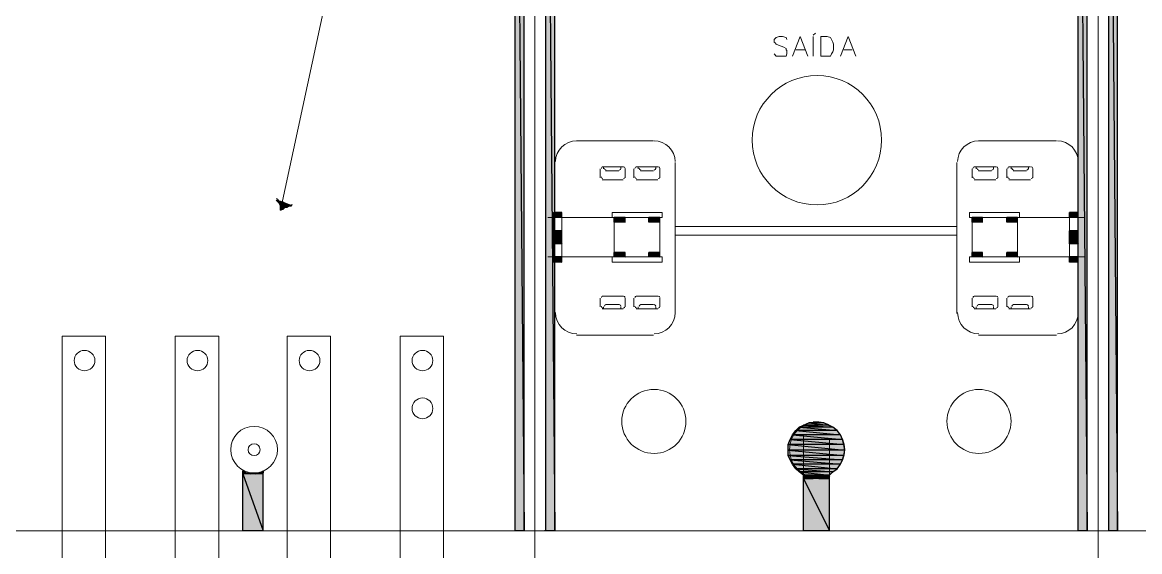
# Model space of a CAD drawing. Header units: millimetres. Extents: x 50 to 186, y -32 to 33.
# Drawn here: x 118.121 to 121.797, y -9.397 to -7.654 of the extents above; entities that cross this region are included whole.
import ezdxf

# ---------------------------------------------------------------- set-up
doc = ezdxf.new("R2010")
doc.units = ezdxf.units.MM
doc.layers.add('Prumada Eletrica', color=40, linetype='Continuous', lineweight=30)

msp = doc.modelspace()

# ---------------------------------------------------------------- hatches: boundary and pattern name
at = {"layer": 'Prumada Eletrica', "true_color": 0x000007}
h = msp.add_hatch(color=7, dxfattribs=at)
h.paths.add_polyline_path([(119.7722, -5.9843), (119.7429, -5.9843), (119.7722, -9.3282)])
h.paths.add_polyline_path([(119.7429, -5.9843), (119.7722, -9.3282), (119.7429, -9.3282)])
h = msp.add_hatch(color=7, dxfattribs=at)
h.paths.add_polyline_path([(119.8728, -5.9843), (119.8434, -5.9843), (119.8728, -9.3282)])
h.paths.add_polyline_path([(119.8434, -5.9843), (119.8728, -9.3282), (119.8434, -9.3282)])
h = msp.add_hatch(color=7, dxfattribs=at)
h.paths.add_polyline_path([(119.8728, -5.9843), (119.8434, -5.9843), (119.8728, -9.3282)])
h.paths.add_polyline_path([(119.8434, -5.9843), (119.8728, -9.3282), (119.8434, -9.3282)])
h = msp.add_hatch(color=7, dxfattribs=at)
h.paths.add_polyline_path([(121.6243, -5.9843), (121.595, -5.9843), (121.6243, -9.3282)])
h.paths.add_polyline_path([(121.595, -5.9843), (121.6243, -9.3282), (121.595, -9.3282)])
h = msp.add_hatch(color=7, dxfattribs=at)
h.paths.add_polyline_path([(121.7249, -5.9843), (121.6955, -5.9843), (121.7249, -9.3282)])
h.paths.add_polyline_path([(121.6955, -5.9843), (121.7249, -9.3282), (121.6955, -9.3282)])
for points in [[(118.9565, -8.2401), (118.9705, -8.2443), (118.9607, -8.2443)], [(118.9705, -8.2694), (118.9747, -8.2694), (118.9705, -8.2722)], [(118.9816, -8.2471), (118.9886, -8.2513), (118.9816, -8.2513)], [(118.8462, -9.1312), (118.8573, -9.1382), (118.8462, -9.1382)], [(118.9132, -9.1312), (118.9132, -9.1382), (118.9034, -9.1382)]]:
    msp.add_hatch(color=7, dxfattribs=at).paths.add_polyline_path(points)
h = msp.add_hatch(color=7, dxfattribs=at)
h.paths.add_polyline_path([(118.9705, -8.2443), (118.9607, -8.2443), (118.9816, -8.2471)])
h.paths.add_polyline_path([(118.9607, -8.2443), (118.9816, -8.2471), (118.9635, -8.2471)])
h = msp.add_hatch(color=7, dxfattribs=at)
h.paths.add_polyline_path([(118.9816, -8.2471), (118.9635, -8.2471), (118.9816, -8.2513)])
h.paths.add_polyline_path([(118.9635, -8.2471), (118.9816, -8.2513), (118.9677, -8.2513)])
h = msp.add_hatch(color=7, dxfattribs=at)
h.paths.add_polyline_path([(118.9816, -8.2513), (118.9677, -8.2513), (118.9789, -8.2583)])
h.paths.add_polyline_path([(118.9677, -8.2513), (118.9789, -8.2583), (118.9705, -8.2583)])
h = msp.add_hatch(color=7, dxfattribs=at)
h.paths.add_polyline_path([(118.9789, -8.2583), (118.9705, -8.2583), (118.9747, -8.2652)])
h.paths.add_polyline_path([(118.9705, -8.2583), (118.9747, -8.2652), (118.9705, -8.2652)])
h = msp.add_hatch(color=7, dxfattribs=at)
h.paths.add_polyline_path([(118.9747, -8.2652), (118.9705, -8.2652), (118.9747, -8.2694)])
h.paths.add_polyline_path([(118.9705, -8.2652), (118.9747, -8.2694), (118.9705, -8.2694)])
h = msp.add_hatch(color=7, dxfattribs=at)
h.paths.add_polyline_path([(118.9705, -8.2722), (118.9747, -8.2694)])
h.paths.add_polyline_path([(118.9705, -8.2722), (118.9747, -8.2694), (118.9789, -8.2694)])
h = msp.add_hatch(color=7, dxfattribs=at)
h.paths.add_polyline_path([(118.9858, -8.2624), (118.9747, -8.2624), (118.9789, -8.2694)])
h.paths.add_polyline_path([(118.9747, -8.2624), (118.9789, -8.2694), (118.9747, -8.2694)])
h = msp.add_hatch(color=7, dxfattribs=at)
h.paths.add_polyline_path([(118.9886, -8.2513), (118.9816, -8.2513), (119.0068, -8.2583)])
h.paths.add_polyline_path([(118.9816, -8.2513), (119.0068, -8.2583), (118.9789, -8.2583)])
h = msp.add_hatch(color=7, dxfattribs=at)
h.paths.add_polyline_path([(118.9998, -8.2583), (118.9789, -8.2583)])
h.paths.add_polyline_path([(118.9998, -8.2583), (118.9789, -8.2583), (119.0068, -8.2583)])
h = msp.add_hatch(color=7, dxfattribs=at)
h.paths.add_polyline_path([(118.9998, -8.2583), (118.9789, -8.2583), (118.9928, -8.2624)])
h.paths.add_polyline_path([(118.9789, -8.2583), (118.9928, -8.2624), (118.9789, -8.2624)])
h = msp.add_hatch(color=7, dxfattribs=at)
h.paths.add_polyline_path([(119.8965, -8.2806), (119.8728, -8.2806), (119.8965, -8.2974)])
h.paths.add_polyline_path([(119.8728, -8.2806), (119.8965, -8.2974), (119.8728, -8.2974)])
h = msp.add_hatch(color=7, dxfattribs=at)
h.paths.add_polyline_path([(120.1046, -8.2974), (120.0683, -8.2974), (120.1046, -8.3127)])
h.paths.add_polyline_path([(120.0683, -8.2974), (120.1046, -8.3127), (120.0683, -8.3127)])
h = msp.add_hatch(color=7, dxfattribs=at)
h.paths.add_polyline_path([(120.2192, -8.2974), (120.1829, -8.2974), (120.2192, -8.3127)])
h.paths.add_polyline_path([(120.1829, -8.2974), (120.2192, -8.3127), (120.1829, -8.3127)])
h = msp.add_hatch(color=7, dxfattribs=at)
h.paths.add_polyline_path([(121.2807, -8.2974), (121.2458, -8.2974), (121.2807, -8.3127)])
h.paths.add_polyline_path([(121.2458, -8.2974), (121.2807, -8.3127), (121.2458, -8.3127)])
h = msp.add_hatch(color=7, dxfattribs=at)
h.paths.add_polyline_path([(121.3952, -8.2974), (121.3603, -8.2974), (121.3952, -8.3127)])
h.paths.add_polyline_path([(121.3603, -8.2974), (121.3952, -8.3127), (121.3603, -8.3127)])
h = msp.add_hatch(color=7, dxfattribs=at)
h.paths.add_polyline_path([(121.595, -8.2806), (121.567, -8.2806), (121.595, -8.2974)])
h.paths.add_polyline_path([(121.567, -8.2806), (121.595, -8.2974), (121.567, -8.2974)])
h = msp.add_hatch(color=7, dxfattribs=at)
h.paths.add_polyline_path([(119.8965, -8.3407), (119.8728, -8.3407), (119.8965, -8.384)])
h.paths.add_polyline_path([(119.8728, -8.3407), (119.8965, -8.384), (119.8728, -8.384)])
h = msp.add_hatch(color=7, dxfattribs=at)
h.paths.add_polyline_path([(121.595, -8.3407), (121.567, -8.3407), (121.595, -8.384)])
h.paths.add_polyline_path([(121.567, -8.3407), (121.595, -8.384), (121.567, -8.384)])
h = msp.add_hatch(color=7, dxfattribs=at)
h.paths.add_polyline_path([(120.1046, -8.4119), (120.0683, -8.4119), (120.1046, -8.4259)])
h.paths.add_polyline_path([(120.0683, -8.4119), (120.1046, -8.4259), (120.0683, -8.4259)])
h = msp.add_hatch(color=7, dxfattribs=at)
h.paths.add_polyline_path([(120.2192, -8.4119), (120.1829, -8.4119), (120.2192, -8.4259)])
h.paths.add_polyline_path([(120.1829, -8.4119), (120.2192, -8.4259), (120.1829, -8.4259)])
h = msp.add_hatch(color=7, dxfattribs=at)
h.paths.add_polyline_path([(121.2807, -8.4119), (121.2458, -8.4119), (121.2807, -8.4259)])
h.paths.add_polyline_path([(121.2458, -8.4119), (121.2807, -8.4259), (121.2458, -8.4259)])
h = msp.add_hatch(color=7, dxfattribs=at)
h.paths.add_polyline_path([(121.3952, -8.4119), (121.3603, -8.4119), (121.3952, -8.4259)])
h.paths.add_polyline_path([(121.3603, -8.4119), (121.3952, -8.4259), (121.3603, -8.4259)])
h = msp.add_hatch(color=7, dxfattribs=at)
h.paths.add_polyline_path([(119.8965, -8.4259), (119.8728, -8.4259), (119.8965, -8.444)])
h.paths.add_polyline_path([(119.8728, -8.4259), (119.8965, -8.444), (119.8728, -8.444)])
h = msp.add_hatch(color=7, dxfattribs=at)
h.paths.add_polyline_path([(121.595, -8.4259), (121.567, -8.4259), (121.595, -8.444)])
h.paths.add_polyline_path([(121.567, -8.4259), (121.595, -8.444), (121.567, -8.444)])
h = msp.add_hatch(color=7, dxfattribs=at)
h.paths.add_polyline_path([(120.8016, -8.9985), (120.6661, -8.9985), (120.8128, -9.0125)])
h.paths.add_polyline_path([(120.6661, -8.9985), (120.8128, -9.0125), (120.655, -9.0125)])
h = msp.add_hatch(color=7, dxfattribs=at)
h.paths.add_polyline_path([(120.7877, -8.9874), (120.6773, -8.9874), (120.8016, -8.9985)])
h.paths.add_polyline_path([(120.6773, -8.9874), (120.8016, -8.9985), (120.6661, -8.9985)])
h = msp.add_hatch(color=7, dxfattribs=at)
h.paths.add_polyline_path([(120.7737, -8.9804), (120.6913, -8.9804), (120.7877, -8.9874)])
h.paths.add_polyline_path([(120.6913, -8.9804), (120.7877, -8.9874), (120.6773, -8.9874)])
h = msp.add_hatch(color=7, dxfattribs=at)
h.paths.add_polyline_path([(120.7583, -8.9734), (120.7094, -8.9734), (120.7737, -8.9804)])
h.paths.add_polyline_path([(120.7094, -8.9734), (120.7737, -8.9804), (120.6913, -8.9804)])
h = msp.add_hatch(color=7, dxfattribs=at)
h.paths.add_polyline_path([(120.7416, -8.9706), (120.7234, -8.9706), (120.7583, -8.9734)])
h.paths.add_polyline_path([(120.7234, -8.9706), (120.7583, -8.9734), (120.7094, -8.9734)])
h = msp.add_hatch(color=7, dxfattribs=at)
h.paths.add_polyline_path([(120.8198, -9.0279), (120.648, -9.0279), (120.824, -9.0446)])
h.paths.add_polyline_path([(120.648, -9.0279), (120.824, -9.0446), (120.641, -9.0446)])
h = msp.add_hatch(color=7, dxfattribs=at)
h.paths.add_polyline_path([(120.8128, -9.0125), (120.655, -9.0125), (120.8198, -9.0279)])
h.paths.add_polyline_path([(120.655, -9.0125), (120.8198, -9.0279), (120.648, -9.0279)])
h = msp.add_hatch(color=7, dxfattribs=at)
h.paths.add_polyline_path([(120.824, -9.0446), (120.641, -9.0446), (120.8268, -9.0628)])
h.paths.add_polyline_path([(120.641, -9.0446), (120.8268, -9.0628), (120.641, -9.0628)])
h = msp.add_hatch(color=7, dxfattribs=at)
h.paths.add_polyline_path([(120.8268, -9.0628), (120.641, -9.0628), (120.824, -9.0809)])
h.paths.add_polyline_path([(120.641, -9.0628), (120.824, -9.0809), (120.641, -9.0809)])
h = msp.add_hatch(color=7, dxfattribs=at)
h.paths.add_polyline_path([(120.824, -9.0809), (120.641, -9.0809), (120.8198, -9.0949)])
h.paths.add_polyline_path([(120.641, -9.0809), (120.8198, -9.0949), (120.648, -9.0949)])
h = msp.add_hatch(color=7, dxfattribs=at)
h.paths.add_polyline_path([(120.8198, -9.0949), (120.648, -9.0949), (120.8128, -9.1089)])
h.paths.add_polyline_path([(120.648, -9.0949), (120.8128, -9.1089), (120.655, -9.1089)])
h = msp.add_hatch(color=7, dxfattribs=at)
h.paths.add_polyline_path([(120.8128, -9.1089), (120.655, -9.1089), (120.8016, -9.1242)])
h.paths.add_polyline_path([(120.655, -9.1089), (120.8016, -9.1242), (120.6661, -9.1242)])
h = msp.add_hatch(color=7, dxfattribs=at)
h.paths.add_polyline_path([(118.8573, -9.1382), (118.8462, -9.1382), (118.8713, -9.141)])
h.paths.add_polyline_path([(118.8462, -9.1382), (118.8713, -9.141), (118.8462, -9.141)])
h = msp.add_hatch(color=7, dxfattribs=at)
h.paths.add_polyline_path([(118.9132, -9.141), (118.8462, -9.141), (118.9132, -9.3282)])
h.paths.add_polyline_path([(118.8462, -9.141), (118.9132, -9.3282), (118.8462, -9.3282)])
h = msp.add_hatch(color=7, dxfattribs=at)
h.paths.add_polyline_path([(118.9132, -9.1382), (118.9034, -9.1382), (118.9132, -9.141)])
h.paths.add_polyline_path([(118.9034, -9.1382), (118.9132, -9.141), (118.8895, -9.141)])
h = msp.add_hatch(color=7, dxfattribs=at)
h.paths.add_polyline_path([(120.8016, -9.1242), (120.6661, -9.1242), (120.7877, -9.134)])
h.paths.add_polyline_path([(120.6661, -9.1242), (120.7877, -9.134), (120.6773, -9.134)])
h = msp.add_hatch(color=7, dxfattribs=at)
h.paths.add_polyline_path([(120.7877, -9.134), (120.6773, -9.134), (120.7765, -9.1452)])
h.paths.add_polyline_path([(120.6773, -9.134), (120.7765, -9.1452), (120.6913, -9.1452)])
h.paths.add_polyline_path([(120.7765, -9.1452), (120.6913, -9.1452)])
h.paths.add_polyline_path([(120.6913, -9.1452), (120.7765, -9.1452)])
h = msp.add_hatch(color=7, dxfattribs=at)
h.paths.add_polyline_path([(120.7765, -9.1452), (120.6913, -9.1452), (120.7667, -9.1494)])
h.paths.add_polyline_path([(120.6913, -9.1452), (120.7667, -9.1494), (120.7011, -9.1494)])
h = msp.add_hatch(color=7, dxfattribs=at)
h.paths.add_polyline_path([(120.7011, -9.1494), (120.6913, -9.1452)])
h.paths.add_polyline_path([(120.6913, -9.1452), (120.7011, -9.1494), (120.6913, -9.1494)])
h = msp.add_hatch(color=7, dxfattribs=at)
h.paths.add_polyline_path([(120.7011, -9.1494), (120.6913, -9.1494), (120.7094, -9.1522)])
h.paths.add_polyline_path([(120.6913, -9.1494), (120.7094, -9.1522), (120.6913, -9.1522)])
h = msp.add_hatch(color=7, dxfattribs=at)
h.paths.add_polyline_path([(120.6913, -9.1522), (120.7094, -9.1522), (120.708, -9.1522)])
h.paths.add_polyline_path([(120.7094, -9.1522), (120.708, -9.1522), (120.6913, -9.1522)])
h = msp.add_hatch(color=7, dxfattribs=at)
h.paths.add_polyline_path([(120.6913, -9.1522), (120.7094, -9.1522), (120.708, -9.1522)])
h.paths.add_polyline_path([(120.7094, -9.1522), (120.708, -9.1522), (120.6913, -9.1522)])
h = msp.add_hatch(color=7, dxfattribs=at)
h.paths.add_polyline_path([(120.7192, -9.1522), (120.6913, -9.1522)])
h.paths.add_polyline_path([(120.7192, -9.1522), (120.6913, -9.1522), (120.7094, -9.1522)])
h = msp.add_hatch(color=7, dxfattribs=at)
h.paths.add_polyline_path([(120.7192, -9.1522), (120.6913, -9.1522), (120.7234, -9.1564)])
h.paths.add_polyline_path([(120.6913, -9.1522), (120.7234, -9.1564), (120.6913, -9.1564)])
h = msp.add_hatch(color=7, dxfattribs=at)
h.paths.add_polyline_path([(120.7667, -9.1494), (120.7011, -9.1494), (120.7583, -9.1522)])
h.paths.add_polyline_path([(120.7011, -9.1494), (120.7583, -9.1522), (120.7094, -9.1522)])
h = msp.add_hatch(color=7, dxfattribs=at)
h.paths.add_polyline_path([(120.7485, -9.1522), (120.7192, -9.1522), (120.7416, -9.1564)])
h.paths.add_polyline_path([(120.7192, -9.1522), (120.7416, -9.1564), (120.7234, -9.1564)])
h = msp.add_hatch(color=7, dxfattribs=at)
h.paths.add_polyline_path([(120.7765, -9.1522), (120.7485, -9.1522), (120.7765, -9.1564)])
h.paths.add_polyline_path([(120.7485, -9.1522), (120.7765, -9.1564), (120.7416, -9.1564)])
h = msp.add_hatch(color=7, dxfattribs=at)
h.paths.add_polyline_path([(120.7765, -9.1494), (120.7667, -9.1494), (120.7765, -9.1522)])
h.paths.add_polyline_path([(120.7667, -9.1494), (120.7765, -9.1522), (120.7583, -9.1522)])
h = msp.add_hatch(color=7, dxfattribs=at)
h.paths.add_polyline_path([(120.7765, -9.1452), (120.7737, -9.1452), (120.7765, -9.1494)])
h.paths.add_polyline_path([(120.7737, -9.1452), (120.7765, -9.1494), (120.7667, -9.1494)])
h = msp.add_hatch(color=7, dxfattribs=at)
h.paths.add_polyline_path([(120.7765, -9.1564), (120.6913, -9.1564), (120.7765, -9.3282)])
h.paths.add_polyline_path([(120.6913, -9.1564), (120.7765, -9.3282), (120.6913, -9.3282)])

# ---------------------------------------------------------------- linework, layer by layer
at = {"layer": 'Prumada Eletrica', "color": 7, "linetype": 'Continuous', "lineweight": 20, "true_color": 0x000007}
for points in [[(123.0937, -3.8026), (119.9328, -3.8026), (118.9705, -8.2722)], [(118.0235, -5.7622), (119.7429, -5.7622), (119.7429, -9.3282), (118.0165, -9.3282), (118.0151, -9.3268), (117.9522, -9.3282)], [(119.8798, -5.7622), (121.595, -5.7622), (121.595, -9.3282), (119.8728, -9.3282), (119.8714, -9.3268), (119.8071, -9.3282)], [(119.8728, -9.3282), (119.8728, -5.7692), (119.8728, -5.7692)], [(119.8071, -5.8488), (119.8071, -9.3282), (117.9522, -9.3282), (117.9522, -5.8488)], [(121.6606, -5.8488), (121.6606, -9.3282), (119.8071, -9.3282), (119.8071, -5.8488)], [(119.7429, -9.3282), (119.7722, -9.3282), (119.7722, -5.9843)], [(119.8434, -5.9843), (119.8434, -9.3282), (119.8728, -9.3282), (119.8295, -9.3282)], [(119.8728, -9.3282), (119.8434, -9.3282), (119.8434, -5.9843)], [(121.595, -9.3282), (121.6243, -9.3282), (121.6243, -5.9843)], [(121.7249, -9.3282), (121.6955, -9.3282), (121.6955, -5.9843)], [(120.6368, -7.7107), (120.634, -7.7037), (120.6228, -7.7009), (120.6117, -7.7009), (120.6019, -7.7037), (120.5949, -7.7107), (120.5949, -7.7191), (120.5977, -7.7219), (120.6019, -7.7261), (120.6089, -7.7289), (120.627, -7.7359), (120.634, -7.7401), (120.634, -7.7442), (120.6368, -7.747), (120.6368, -7.7582), (120.634, -7.7652), (120.6228, -7.7652), (120.6117, -7.7652), (120.6019, -7.7652), (120.5949, -7.7582)], [(120.655, -7.7652), (120.6801, -7.7009), (120.7052, -7.7652)], [(120.7234, -7.6968), (120.7304, -7.6898), (120.7304, -7.6898)], [(120.7234, -7.7652), (120.7234, -7.7009), (120.7234, -7.7009)], [(120.8128, -7.7652), (120.8379, -7.7009), (120.8631, -7.7652)], [(120.6661, -7.7442), (120.6983, -7.7442), (120.6983, -7.7442)], [(120.824, -7.7442), (120.8519, -7.7442), (120.8519, -7.7442)], [(119.944, -8.0445), (120.1982, -8.0445), (120.1982, -8.0445)], [(121.5237, -8.0445), (121.2667, -8.0445), (121.2667, -8.0445)], [(119.8728, -8.613), (119.8728, -8.1158), (119.8728, -8.1158)], [(120.2695, -8.1158), (120.2695, -8.3267), (120.2695, -8.613)], [(121.1955, -8.1158), (121.1955, -8.3267), (121.1955, -8.613)], [(121.595, -8.613), (121.595, -8.1158), (121.595, -8.1158)], [(120.0222, -8.1661), (120.0222, -8.1367), (120.0222, -8.1367)], [(120.0292, -8.1298), (120.0977, -8.1298), (120.0977, -8.1298)], [(120.0907, -8.1367), (120.0907, -8.1298), (120.0334, -8.1298), (120.0334, -8.1367)], [(120.0404, -8.1437), (120.0837, -8.1437), (120.0837, -8.1437)], [(120.1046, -8.1367), (120.1046, -8.1661), (120.1046, -8.1661)], [(120.1326, -8.1367), (120.1326, -8.1661), (120.1326, -8.1661)], [(120.2122, -8.1298), (120.141, -8.1298), (120.141, -8.1298)], [(120.1479, -8.1367), (120.1479, -8.1298), (120.2052, -8.1298), (120.2052, -8.1367)], [(120.1982, -8.1437), (120.1549, -8.1437), (120.1549, -8.1437)], [(120.2192, -8.1661), (120.2192, -8.1367), (120.2192, -8.1367)], [(121.2458, -8.1661), (121.2458, -8.1367), (121.2458, -8.1367)], [(121.2528, -8.1298), (121.324, -8.1298), (121.324, -8.1298)], [(121.317, -8.1367), (121.317, -8.1298), (121.2598, -8.1298), (121.2598, -8.1367)], [(121.2667, -8.1437), (121.31, -8.1437), (121.31, -8.1437)], [(121.331, -8.1367), (121.331, -8.1661), (121.331, -8.1661)], [(121.3603, -8.1367), (121.3603, -8.1661), (121.3603, -8.1661)], [(121.4385, -8.1298), (121.3673, -8.1298), (121.3673, -8.1298)], [(121.3743, -8.1367), (121.3743, -8.1298), (121.4316, -8.1298), (121.4316, -8.1367)], [(121.4246, -8.1437), (121.3813, -8.1437), (121.3813, -8.1437)], [(121.4455, -8.1661), (121.4455, -8.1367), (121.4455, -8.1367)], [(120.0977, -8.173), (120.0292, -8.173), (120.0292, -8.173)], [(120.141, -8.173), (120.2122, -8.173), (120.2122, -8.173)], [(121.324, -8.173), (121.2528, -8.173), (121.2528, -8.173)], [(121.3673, -8.173), (121.4385, -8.173), (121.4385, -8.173)], [(118.9565, -8.2401), (118.9816, -8.2471), (119.0068, -8.2583)], [(118.9816, -8.2471), (118.9705, -8.2722), (118.9705, -8.2722)], [(118.9705, -8.2722), (118.9816, -8.2471), (118.9816, -8.2471)], [(119.8504, -8.2974), (120.2192, -8.2974), (120.2192, -8.4259)], [(120.2192, -8.2974), (120.2262, -8.2974), (120.2262, -8.2806), (120.0613, -8.2806), (120.0613, -8.2974)], [(120.0683, -8.2974), (120.0683, -8.4259), (120.0683, -8.4259)], [(121.2458, -8.2974), (121.2374, -8.2974), (121.2374, -8.2806), (121.4022, -8.2806), (121.4022, -8.2974)], [(121.6173, -8.2974), (121.2458, -8.2974), (121.2458, -8.4259)], [(121.3952, -8.2974), (121.3952, -8.4259), (121.3952, -8.4259)], [(119.8965, -8.3407), (119.8686, -8.3407), (119.8686, -8.3407)], [(120.2695, -8.3267), (121.1955, -8.3267), (121.1955, -8.3267)], [(121.567, -8.3407), (121.595, -8.3407), (121.595, -8.3407)], [(120.2695, -8.3546), (121.1955, -8.3546), (121.1955, -8.3546)], [(119.8965, -8.384), (119.8686, -8.384), (119.8686, -8.384)], [(121.567, -8.384), (121.595, -8.384), (121.595, -8.384)], [(119.8504, -8.4259), (120.2192, -8.4259), (120.2192, -8.4259)], [(120.2192, -8.4259), (120.2262, -8.4259), (120.2262, -8.444), (120.0613, -8.444), (120.0613, -8.4259)], [(121.2458, -8.4259), (121.2374, -8.4259), (121.2374, -8.444), (121.4022, -8.444), (121.4022, -8.4259)], [(121.6173, -8.4259), (121.2458, -8.4259), (121.2458, -8.4259)], [(120.0222, -8.5627), (120.0222, -8.5907), (120.0222, -8.5907)], [(120.0977, -8.5558), (120.0292, -8.5558), (120.0292, -8.5558)], [(120.1046, -8.5907), (120.1046, -8.5627), (120.1046, -8.5627)], [(120.1326, -8.5907), (120.1326, -8.5627), (120.1326, -8.5627)], [(120.141, -8.5558), (120.2122, -8.5558), (120.2122, -8.5558)], [(120.2192, -8.5627), (120.2192, -8.5907), (120.2192, -8.5907)], [(121.2458, -8.5627), (121.2458, -8.5907), (121.2458, -8.5907)], [(121.324, -8.5558), (121.2528, -8.5558), (121.2528, -8.5558)], [(121.331, -8.5907), (121.331, -8.5627), (121.331, -8.5627)], [(121.3603, -8.5907), (121.3603, -8.5627), (121.3603, -8.5627)], [(121.3673, -8.5558), (121.4385, -8.5558), (121.4385, -8.5558)], [(121.4455, -8.5627), (121.4455, -8.5907), (121.4455, -8.5907)], [(120.0292, -8.5977), (120.0977, -8.5977), (120.0977, -8.5977)], [(120.0907, -8.5907), (120.0907, -8.5977), (120.0334, -8.5977), (120.0334, -8.5907)], [(120.0404, -8.5837), (120.0837, -8.5837), (120.0837, -8.5837)], [(120.2122, -8.5977), (120.141, -8.5977), (120.141, -8.5977)], [(120.1479, -8.5907), (120.1479, -8.5977), (120.2052, -8.5977), (120.2052, -8.5907)], [(120.1982, -8.5837), (120.1549, -8.5837), (120.1549, -8.5837)], [(121.2528, -8.5977), (121.324, -8.5977), (121.324, -8.5977)], [(121.317, -8.5907), (121.317, -8.5977), (121.2598, -8.5977), (121.2598, -8.5907)], [(121.2667, -8.5837), (121.31, -8.5837), (121.31, -8.5837)], [(121.4385, -8.5977), (121.3673, -8.5977), (121.3673, -8.5977)], [(121.3743, -8.5907), (121.3743, -8.5977), (121.4316, -8.5977), (121.4316, -8.5907)], [(121.4246, -8.5837), (121.3813, -8.5837), (121.3813, -8.5837)], [(120.1982, -8.6843), (119.944, -8.6843), (119.944, -8.6843)], [(121.2667, -8.6843), (121.5237, -8.6843), (121.5237, -8.6843)], [(120.6913, -9.3282), (120.6913, -9.0125), (120.6913, -9.0125)], [(120.7765, -9.3282), (120.7765, -9.0279), (120.7765, -9.0279)], [(118.8462, -9.3282), (118.8462, -9.1312), (118.8462, -9.1312)], [(118.9132, -9.3282), (118.9132, -9.1312), (118.9132, -9.1312)], [(119.8071, -9.3282), (119.8728, -9.3282), (119.8714, -9.3268), (119.8295, -9.3282)], [(121.6606, -9.3282), (121.7249, -9.3282), (121.7235, -9.3268), (121.6816, -9.3282)]]:
    msp.add_lwpolyline(points, dxfattribs=at)
for points in [[(117.9522, -5.6198), (119.8071, -5.6198), (119.8071, -9.3282), (117.9522, -9.3282)], [(119.8071, -5.6198), (121.6606, -5.6198), (121.6606, -9.3282), (119.8071, -9.3282)], [(121.6606, -5.6198), (123.5127, -5.6198), (123.5127, -9.3282), (121.6606, -9.3282)], [(120.7485, -7.7652), (120.7485, -7.7009), (120.7695, -7.7009), (120.7807, -7.7037), (120.7835, -7.7107), (120.7877, -7.7191), (120.7904, -7.7261), (120.7904, -7.7442), (120.7877, -7.7512), (120.7835, -7.7582), (120.7807, -7.7652), (120.7695, -7.7652)], [(119.8965, -8.2806), (119.8686, -8.2806), (119.8686, -8.444), (119.8965, -8.444)], [(120.0683, -8.3127), (120.1046, -8.3127), (120.1046, -8.2974), (120.0683, -8.2974)], [(120.2192, -8.3127), (120.1829, -8.3127), (120.1829, -8.2974), (120.2192, -8.2974)], [(121.2458, -8.3127), (121.2807, -8.3127), (121.2807, -8.2974), (121.2458, -8.2974)], [(121.3952, -8.3127), (121.3603, -8.3127), (121.3603, -8.2974), (121.3952, -8.2974)], [(121.567, -8.2806), (121.595, -8.2806), (121.595, -8.444), (121.567, -8.444)], [(120.0683, -8.4119), (120.1046, -8.4119), (120.1046, -8.4259), (120.0683, -8.4259)], [(120.2192, -8.4119), (120.1829, -8.4119), (120.1829, -8.4259), (120.2192, -8.4259)], [(121.2458, -8.4119), (121.2807, -8.4119), (121.2807, -8.4259), (121.2458, -8.4259)], [(121.3952, -8.4119), (121.3603, -8.4119), (121.3603, -8.4259), (121.3952, -8.4259)], [(118.395, -13.3215), (118.395, -8.6871), (118.2525, -8.6871), (118.2525, -13.3215)], [(118.7679, -13.3215), (118.7679, -8.6871), (118.6241, -8.6871), (118.6241, -13.3215)], [(119.1353, -13.3215), (119.1353, -8.6871), (118.9928, -8.6871), (118.9928, -13.3215)], [(119.5068, -13.3215), (119.5068, -8.6871), (119.3644, -8.6871), (119.3644, -13.3215)], [(117.9522, -9.3282), (119.8071, -9.3282), (119.8071, -13.0324), (117.9522, -13.0324)], [(119.8071, -9.3282), (121.6606, -9.3282), (121.6606, -13.0324), (119.8071, -13.0324)], [(121.6606, -9.3282), (123.5127, -9.3282), (123.5127, -13.0324), (121.6606, -13.0324)]]:
    msp.add_lwpolyline(points, close=True, dxfattribs=at)
at = {"layer": 'Prumada Eletrica', "color": 7, "linetype": 'Continuous', "lineweight": -2, "true_color": 0x000007}
for points in [[(119.7722, -5.9843), (119.7429, -5.9843), (119.7722, -9.3282)], [(119.7429, -5.9843), (119.7722, -9.3282), (119.7429, -9.3282)], [(119.8728, -5.9843), (119.8434, -5.9843), (119.8728, -9.3282)], [(119.8434, -5.9843), (119.8728, -9.3282), (119.8434, -9.3282)], [(119.8728, -5.9843), (119.8434, -5.9843), (119.8728, -9.3282)], [(119.8434, -5.9843), (119.8728, -9.3282), (119.8434, -9.3282)], [(121.6243, -5.9843), (121.595, -5.9843), (121.6243, -9.3282)], [(121.595, -5.9843), (121.6243, -9.3282), (121.595, -9.3282)], [(121.7249, -5.9843), (121.6955, -5.9843), (121.7249, -9.3282)], [(121.6955, -5.9843), (121.7249, -9.3282), (121.6955, -9.3282)], [(118.9565, -8.2401), (118.9705, -8.2443), (118.9607, -8.2443)], [(118.9705, -8.2443), (118.9607, -8.2443), (118.9816, -8.2471)], [(118.9607, -8.2443), (118.9816, -8.2471), (118.9635, -8.2471)], [(118.9816, -8.2471), (118.9635, -8.2471), (118.9816, -8.2513)], [(118.9635, -8.2471), (118.9816, -8.2513), (118.9677, -8.2513)], [(118.9816, -8.2513), (118.9677, -8.2513), (118.9789, -8.2583)], [(118.9677, -8.2513), (118.9789, -8.2583), (118.9705, -8.2583)], [(118.9789, -8.2583), (118.9705, -8.2583), (118.9747, -8.2652)], [(118.9705, -8.2583), (118.9747, -8.2652), (118.9705, -8.2652)], [(118.9747, -8.2652), (118.9705, -8.2652), (118.9747, -8.2694)], [(118.9705, -8.2652), (118.9747, -8.2694), (118.9705, -8.2694)], [(118.9705, -8.2694), (118.9747, -8.2694), (118.9705, -8.2722)], [(118.9705, -8.2722), (118.9705, -8.2722), (118.9747, -8.2694)], [(118.9705, -8.2722), (118.9747, -8.2694), (118.9789, -8.2694)], [(118.9789, -8.2624), (118.9858, -8.2624), (118.9747, -8.2624)], [(118.9858, -8.2624), (118.9747, -8.2624), (118.9789, -8.2694)], [(118.9747, -8.2624), (118.9789, -8.2694), (118.9747, -8.2694)], [(118.9816, -8.2513), (119.0068, -8.2583), (118.9789, -8.2583)], [(118.9998, -8.2583), (118.9998, -8.2583), (118.9789, -8.2583)], [(118.9998, -8.2583), (118.9789, -8.2583), (119.0068, -8.2583)], [(118.9998, -8.2583), (118.9789, -8.2583), (118.9928, -8.2624)], [(118.9789, -8.2583), (118.9928, -8.2624), (118.9789, -8.2624)], [(118.9928, -8.2624), (118.9789, -8.2624), (118.9858, -8.2624)], [(118.9816, -8.2471), (118.9886, -8.2513), (118.9816, -8.2513)], [(118.9886, -8.2513), (118.9816, -8.2513), (119.0068, -8.2583)], [(119.8965, -8.2806), (119.8728, -8.2806), (119.8965, -8.2974)], [(119.8728, -8.2806), (119.8965, -8.2974), (119.8728, -8.2974)], [(120.1046, -8.2974), (120.0683, -8.2974), (120.1046, -8.3127)], [(120.0683, -8.2974), (120.1046, -8.3127), (120.0683, -8.3127)], [(120.2192, -8.2974), (120.1829, -8.2974), (120.2192, -8.3127)], [(120.1829, -8.2974), (120.2192, -8.3127), (120.1829, -8.3127)], [(121.2807, -8.2974), (121.2458, -8.2974), (121.2807, -8.3127)], [(121.2458, -8.2974), (121.2807, -8.3127), (121.2458, -8.3127)], [(121.3952, -8.2974), (121.3603, -8.2974), (121.3952, -8.3127)], [(121.3603, -8.2974), (121.3952, -8.3127), (121.3603, -8.3127)], [(121.595, -8.2806), (121.567, -8.2806), (121.595, -8.2974)], [(121.567, -8.2806), (121.595, -8.2974), (121.567, -8.2974)], [(119.8965, -8.3407), (119.8728, -8.3407), (119.8965, -8.384)], [(119.8728, -8.3407), (119.8965, -8.384), (119.8728, -8.384)], [(121.595, -8.3407), (121.567, -8.3407), (121.595, -8.384)], [(121.567, -8.3407), (121.595, -8.384), (121.567, -8.384)], [(120.1046, -8.4119), (120.0683, -8.4119), (120.1046, -8.4259)], [(120.0683, -8.4119), (120.1046, -8.4259), (120.0683, -8.4259)], [(120.2192, -8.4119), (120.1829, -8.4119), (120.2192, -8.4259)], [(120.1829, -8.4119), (120.2192, -8.4259), (120.1829, -8.4259)], [(121.2807, -8.4119), (121.2458, -8.4119), (121.2807, -8.4259)], [(121.2458, -8.4119), (121.2807, -8.4259), (121.2458, -8.4259)], [(121.3952, -8.4119), (121.3603, -8.4119), (121.3952, -8.4259)], [(121.3603, -8.4119), (121.3952, -8.4259), (121.3603, -8.4259)], [(119.8965, -8.4259), (119.8728, -8.4259), (119.8965, -8.444)], [(119.8728, -8.4259), (119.8965, -8.444), (119.8728, -8.444)], [(121.595, -8.4259), (121.567, -8.4259), (121.595, -8.444)], [(121.567, -8.4259), (121.595, -8.444), (121.567, -8.444)], [(120.6661, -8.9985), (120.8128, -9.0125), (120.655, -9.0125)], [(120.6773, -8.9874), (120.8016, -8.9985), (120.6661, -8.9985)], [(120.8016, -8.9985), (120.6661, -8.9985), (120.8128, -9.0125)], [(120.6913, -8.9804), (120.7877, -8.9874), (120.6773, -8.9874)], [(120.7877, -8.9874), (120.6773, -8.9874), (120.8016, -8.9985)], [(120.7094, -8.9734), (120.7737, -8.9804), (120.6913, -8.9804)], [(120.7737, -8.9804), (120.6913, -8.9804), (120.7877, -8.9874)], [(120.7234, -8.9706), (120.7583, -8.9734), (120.7094, -8.9734)], [(120.7583, -8.9734), (120.7094, -8.9734), (120.7737, -8.9804)], [(120.7416, -8.9706), (120.7234, -8.9706), (120.7583, -8.9734)], [(120.648, -9.0279), (120.824, -9.0446), (120.641, -9.0446)], [(120.655, -9.0125), (120.8198, -9.0279), (120.648, -9.0279)], [(120.8198, -9.0279), (120.648, -9.0279), (120.824, -9.0446)], [(120.8128, -9.0125), (120.655, -9.0125), (120.8198, -9.0279)], [(120.824, -9.0446), (120.641, -9.0446), (120.8268, -9.0628)], [(120.641, -9.0446), (120.8268, -9.0628), (120.641, -9.0628)], [(120.8268, -9.0628), (120.641, -9.0628), (120.824, -9.0809)], [(120.641, -9.0628), (120.824, -9.0809), (120.641, -9.0809)], [(120.824, -9.0809), (120.641, -9.0809), (120.8198, -9.0949)], [(120.641, -9.0809), (120.8198, -9.0949), (120.648, -9.0949)], [(120.8198, -9.0949), (120.648, -9.0949), (120.8128, -9.1089)], [(120.648, -9.0949), (120.8128, -9.1089), (120.655, -9.1089)], [(120.8128, -9.1089), (120.655, -9.1089), (120.8016, -9.1242)], [(120.655, -9.1089), (120.8016, -9.1242), (120.6661, -9.1242)], [(118.8462, -9.1312), (118.8573, -9.1382), (118.8462, -9.1382)], [(118.8573, -9.1382), (118.8462, -9.1382), (118.8713, -9.141)], [(118.8462, -9.1382), (118.8713, -9.141), (118.8462, -9.141)], [(118.9132, -9.141), (118.8462, -9.141), (118.9132, -9.3282)], [(118.8462, -9.141), (118.9132, -9.3282), (118.8462, -9.3282)], [(118.9034, -9.1382), (118.9132, -9.141), (118.8895, -9.141)], [(118.9132, -9.1312), (118.9132, -9.1382), (118.9034, -9.1382)], [(118.9132, -9.1382), (118.9034, -9.1382), (118.9132, -9.141)], [(120.8016, -9.1242), (120.6661, -9.1242), (120.7877, -9.134)], [(120.6661, -9.1242), (120.7877, -9.134), (120.6773, -9.134)], [(120.7877, -9.134), (120.6773, -9.134), (120.7765, -9.1452)], [(120.6773, -9.134), (120.7765, -9.1452), (120.6913, -9.1452)], [(120.6913, -9.1452), (120.6913, -9.1452)], [(120.7765, -9.1452), (120.6913, -9.1452)], [(120.6913, -9.1452), (120.7765, -9.1452), (120.7765, -9.1452)], [(120.6913, -9.1452), (120.6913, -9.1452)], [(120.6913, -9.1452), (120.6913, -9.1452)], [(120.7765, -9.1452), (120.6913, -9.1452), (120.7667, -9.1494)], [(120.6913, -9.1452), (120.7667, -9.1494), (120.7011, -9.1494)], [(120.7011, -9.1494), (120.6913, -9.1452)], [(120.6913, -9.1452), (120.7011, -9.1494), (120.6913, -9.1494)], [(120.7011, -9.1494), (120.6913, -9.1494), (120.7094, -9.1522)], [(120.6913, -9.1494), (120.7094, -9.1522), (120.6913, -9.1522)], [(120.6913, -9.1522), (120.7094, -9.1522), (120.708, -9.1522)], [(120.7094, -9.1522), (120.708, -9.1522), (120.6913, -9.1522)], [(120.6913, -9.1522), (120.7094, -9.1522), (120.708, -9.1522)], [(120.7094, -9.1522), (120.708, -9.1522), (120.6913, -9.1522)], [(120.7192, -9.1522), (120.7192, -9.1522), (120.6913, -9.1522)], [(120.7192, -9.1522), (120.6913, -9.1522), (120.7094, -9.1522)], [(120.7192, -9.1522), (120.6913, -9.1522), (120.7234, -9.1564)], [(120.6913, -9.1522), (120.7234, -9.1564), (120.6913, -9.1564)], [(120.7667, -9.1494), (120.7011, -9.1494), (120.7583, -9.1522)], [(120.7011, -9.1494), (120.7583, -9.1522), (120.7094, -9.1522)], [(120.7094, -9.1522), (120.7583, -9.1522), (120.7583, -9.1522)], [(120.7583, -9.1522), (120.7583, -9.1522), (120.7094, -9.1522)], [(120.7583, -9.1522), (120.7094, -9.1522), (120.7485, -9.1522)], [(120.7094, -9.1522), (120.7485, -9.1522), (120.7192, -9.1522)], [(120.7485, -9.1522), (120.7192, -9.1522), (120.7416, -9.1564)], [(120.7192, -9.1522), (120.7416, -9.1564), (120.7234, -9.1564)], [(120.7485, -9.1522), (120.7765, -9.1564), (120.7416, -9.1564)], [(120.7583, -9.1522), (120.7765, -9.1522), (120.7485, -9.1522)], [(120.7765, -9.1522), (120.7485, -9.1522), (120.7765, -9.1564)], [(120.7667, -9.1494), (120.7765, -9.1522), (120.7583, -9.1522)], [(120.7583, -9.1522), (120.7765, -9.1522), (120.7765, -9.1522)], [(120.7765, -9.1522), (120.7765, -9.1522), (120.7583, -9.1522)], [(120.7583, -9.1522), (120.7765, -9.1522), (120.7765, -9.1522)], [(120.7765, -9.1522), (120.7765, -9.1522), (120.7583, -9.1522)], [(120.7765, -9.1522), (120.7583, -9.1522)], [(120.7737, -9.1452), (120.7765, -9.1494), (120.7667, -9.1494)], [(120.7765, -9.1494), (120.7667, -9.1494), (120.7765, -9.1522)], [(120.7765, -9.1452), (120.7737, -9.1452), (120.7737, -9.1452)], [(120.7765, -9.1452), (120.7737, -9.1452), (120.7765, -9.1494)], [(120.7765, -9.1452), (120.7765, -9.1452)], [(120.7765, -9.1452), (120.7765, -9.1452)], [(120.6913, -9.1564), (120.7234, -9.1564), (120.7234, -9.1564)], [(120.7234, -9.1564), (120.7234, -9.1564), (120.6913, -9.1564)], [(120.7765, -9.1564), (120.6913, -9.1564), (120.7765, -9.3282)], [(120.6913, -9.1564), (120.7765, -9.3282), (120.6913, -9.3282)], [(120.7416, -9.1564), (120.7765, -9.1564), (120.7765, -9.1564)], [(120.7765, -9.1564), (120.7765, -9.1564), (120.7416, -9.1564)]]:
    msp.add_lwpolyline(points, close=True, dxfattribs=at)
at = {"layer": 'Prumada Eletrica', "color": 7, "linetype": 'Continuous', "lineweight": 20, "true_color": 0x000007}
for points in [[(120.9483, -8.0418), (120.9483, -7.9244), (120.8533, -7.8294), (120.736, -7.8294), (120.736, -7.8294), (120.6186, -7.8294), (120.5223, -7.9244), (120.5223, -8.0418), (120.5223, -8.0418), (120.5223, -8.1591), (120.6186, -8.2555), (120.736, -8.2555), (120.736, -8.2555), (120.8533, -8.2555), (120.9483, -8.1591), (120.9483, -8.0418)], [(118.3601, -8.7681), (118.3601, -8.7499), (118.3447, -8.7345), (118.3252, -8.7345), (118.3252, -8.7345), (118.307, -8.7345), (118.2916, -8.7499), (118.2916, -8.7681), (118.2916, -8.7681), (118.2916, -8.7862), (118.307, -8.8016), (118.3252, -8.8016), (118.3252, -8.8016), (118.3447, -8.8016), (118.3601, -8.7862), (118.3601, -8.7681)], [(118.7316, -8.7681), (118.7316, -8.7499), (118.7163, -8.7345), (118.6981, -8.7345), (118.6981, -8.7345), (118.6785, -8.7345), (118.6632, -8.7499), (118.6632, -8.7681), (118.6632, -8.7681), (118.6632, -8.7862), (118.6785, -8.8016), (118.6981, -8.8016), (118.6981, -8.8016), (118.7163, -8.8016), (118.7316, -8.7862), (118.7316, -8.7681)], [(119.1004, -8.7681), (119.1004, -8.7499), (119.085, -8.7345), (119.0655, -8.7345), (119.0655, -8.7345), (119.0473, -8.7345), (119.0319, -8.7499), (119.0319, -8.7681), (119.0319, -8.7681), (119.0319, -8.7862), (119.0473, -8.8016), (119.0655, -8.8016), (119.0655, -8.8016), (119.085, -8.8016), (119.1004, -8.7862), (119.1004, -8.7681)], [(119.4719, -8.7681), (119.4719, -8.7499), (119.4565, -8.7345), (119.4384, -8.7345), (119.4384, -8.7345), (119.4188, -8.7345), (119.4035, -8.7499), (119.4035, -8.7681), (119.4035, -8.7681), (119.4035, -8.7862), (119.4188, -8.8016), (119.4384, -8.8016), (119.4384, -8.8016), (119.4565, -8.8016), (119.4719, -8.7862), (119.4719, -8.7681)], [(119.4719, -8.9259), (119.4719, -8.9063), (119.4565, -8.891), (119.4384, -8.891), (119.4384, -8.891), (119.4188, -8.891), (119.4035, -8.9063), (119.4035, -8.9259), (119.4035, -8.9259), (119.4035, -8.9441), (119.4188, -8.9594), (119.4384, -8.9594), (119.4384, -8.9594), (119.4565, -8.9594), (119.4719, -8.9441), (119.4719, -8.9259)], [(120.3044, -8.9678), (120.3044, -8.9105), (120.2583, -8.863), (120.1996, -8.863), (120.1996, -8.863), (120.141, -8.863), (120.0935, -8.9105), (120.0935, -8.9678), (120.0935, -8.9678), (120.0935, -9.0265), (120.141, -9.074), (120.1996, -9.074), (120.1996, -9.074), (120.2583, -9.074), (120.3044, -9.0265), (120.3044, -8.9678)], [(121.3743, -8.9678), (121.3743, -8.9105), (121.3268, -8.863), (121.2681, -8.863), (121.2681, -8.863), (121.2109, -8.863), (121.1634, -8.9105), (121.1634, -8.9678), (121.1634, -8.9678), (121.1634, -9.0265), (121.2109, -9.074), (121.2681, -9.074), (121.2681, -9.074), (121.3268, -9.074), (121.3743, -9.0265), (121.3743, -8.9678)], [(118.9607, -9.0614), (118.9607, -9.0181), (118.9258, -8.9846), (118.8839, -8.9846), (118.8839, -8.9846), (118.8406, -8.9846), (118.8071, -9.0181), (118.8071, -9.0614), (118.8071, -9.0614), (118.8071, -9.1033), (118.8406, -9.1382), (118.8839, -9.1382), (118.8839, -9.1382), (118.9258, -9.1382), (118.9607, -9.1033), (118.9607, -9.0614)], [(120.8268, -9.0614), (120.8268, -9.0111), (120.7863, -8.9706), (120.736, -8.9706), (120.736, -8.9706), (120.6857, -8.9706), (120.6452, -9.0111), (120.6452, -9.0614), (120.6452, -9.0614), (120.6452, -9.1117), (120.6857, -9.1522), (120.736, -9.1522), (120.736, -9.1522), (120.7863, -9.1522), (120.8268, -9.1117), (120.8268, -9.0614)], [(118.9034, -9.0614), (118.9034, -9.0502), (118.895, -9.0418), (118.8839, -9.0418), (118.8839, -9.0418), (118.8727, -9.0418), (118.8643, -9.0502), (118.8643, -9.0614), (118.8643, -9.0614), (118.8643, -9.0726), (118.8727, -9.0809), (118.8839, -9.0809), (118.8839, -9.0809), (118.895, -9.0809), (118.9034, -9.0726), (118.9034, -9.0614)]]:
    msp.add_open_spline(points, degree=3, knots=[0, 0, 0, 0, 0.0625, 0.0625, 0.0625, 0.062501, 0.125, 0.125, 0.125, 0.125001, 0.1875, 0.1875, 0.1875, 0.187501, 1, 1, 1, 1], dxfattribs=at)
for points in [[(119.9454, -8.0445), (119.9063, -8.0445), (119.8756, -8.0753), (119.8756, -8.113)], [(120.2695, -8.113), (120.2695, -8.0753), (120.2373, -8.0445), (120.1996, -8.0445)], [(121.2681, -8.0445), (121.2304, -8.0445), (121.1983, -8.0753), (121.1983, -8.113)], [(121.595, -8.113), (121.595, -8.0753), (121.5643, -8.0445), (121.5265, -8.0445)], [(120.0306, -8.1298), (120.0278, -8.1298), (120.0264, -8.1325), (120.0264, -8.1353)], [(120.0362, -8.1353), (120.0362, -8.1381), (120.039, -8.1409), (120.0418, -8.1409)], [(120.0851, -8.1409), (120.0879, -8.1409), (120.0907, -8.1381), (120.0907, -8.1353)], [(120.1046, -8.1353), (120.1046, -8.1325), (120.1018, -8.1298), (120.0991, -8.1298)], [(120.1424, -8.1298), (120.1396, -8.1298), (120.1368, -8.1325), (120.1368, -8.1353)], [(120.1507, -8.1353), (120.1507, -8.1381), (120.1535, -8.1409), (120.1563, -8.1409)], [(120.1996, -8.1409), (120.2024, -8.1409), (120.2052, -8.1381), (120.2052, -8.1353)], [(120.2192, -8.1353), (120.2192, -8.1325), (120.2164, -8.1298), (120.2136, -8.1298)], [(121.2542, -8.1298), (121.2514, -8.1298), (121.2486, -8.1325), (121.2486, -8.1353)], [(121.2626, -8.1353), (121.2626, -8.1381), (121.2653, -8.1409), (121.2681, -8.1409)], [(121.3114, -8.1409), (121.3142, -8.1409), (121.317, -8.1381), (121.317, -8.1353)], [(121.331, -8.1353), (121.331, -8.1325), (121.3282, -8.1298), (121.3254, -8.1298)], [(121.3687, -8.1298), (121.3659, -8.1298), (121.3631, -8.1325), (121.3631, -8.1353)], [(121.3771, -8.1353), (121.3771, -8.1381), (121.3799, -8.1409), (121.3827, -8.1409)], [(121.426, -8.1409), (121.4288, -8.1409), (121.4316, -8.1381), (121.4316, -8.1353)], [(121.4455, -8.1353), (121.4455, -8.1325), (121.4427, -8.1298), (121.4399, -8.1298)], [(120.0264, -8.1633), (120.0264, -8.1661), (120.0278, -8.1689), (120.0306, -8.1689)], [(120.0991, -8.1689), (120.1018, -8.1689), (120.1046, -8.1661), (120.1046, -8.1633)], [(120.1368, -8.1633), (120.1368, -8.1661), (120.1396, -8.1689), (120.1424, -8.1689)], [(120.2136, -8.1689), (120.2164, -8.1689), (120.2192, -8.1661), (120.2192, -8.1633)], [(121.2486, -8.1633), (121.2486, -8.1661), (121.2514, -8.1689), (121.2542, -8.1689)], [(121.3254, -8.1689), (121.3282, -8.1689), (121.331, -8.1661), (121.331, -8.1633)], [(121.3631, -8.1633), (121.3631, -8.1661), (121.3659, -8.1689), (121.3687, -8.1689)], [(121.4399, -8.1689), (121.4427, -8.1689), (121.4455, -8.1661), (121.4455, -8.1633)], [(118.9747, -8.2694), (118.9747, -8.2555), (118.9677, -8.2429), (118.9579, -8.2345)], [(119.0096, -8.2555), (118.9956, -8.2541), (118.983, -8.2596), (118.9733, -8.2708)], [(120.0306, -8.5558), (120.0278, -8.5558), (120.0264, -8.5572), (120.0264, -8.56)], [(120.1046, -8.56), (120.1046, -8.5572), (120.1018, -8.5558), (120.0991, -8.5558)], [(120.1424, -8.5558), (120.1396, -8.5558), (120.1368, -8.5572), (120.1368, -8.56)], [(120.2192, -8.56), (120.2192, -8.5572), (120.2164, -8.5558), (120.2136, -8.5558)], [(121.2542, -8.5558), (121.2514, -8.5558), (121.2486, -8.5572), (121.2486, -8.56)], [(121.331, -8.56), (121.331, -8.5572), (121.3282, -8.5558), (121.3254, -8.5558)], [(121.3687, -8.5558), (121.3659, -8.5558), (121.3631, -8.5572), (121.3631, -8.56)], [(121.4455, -8.56), (121.4455, -8.5572), (121.4427, -8.5558), (121.4399, -8.5558)], [(120.0264, -8.5893), (120.0264, -8.5921), (120.0278, -8.5949), (120.0306, -8.5949)], [(120.0418, -8.5837), (120.039, -8.5837), (120.0362, -8.5865), (120.0362, -8.5893)], [(120.0907, -8.5893), (120.0907, -8.5865), (120.0879, -8.5837), (120.0851, -8.5837)], [(120.0991, -8.5949), (120.1018, -8.5949), (120.1046, -8.5921), (120.1046, -8.5893)], [(120.1368, -8.5893), (120.1368, -8.5921), (120.1396, -8.5949), (120.1424, -8.5949)], [(120.1563, -8.5837), (120.1535, -8.5837), (120.1507, -8.5865), (120.1507, -8.5893)], [(120.2052, -8.5893), (120.2052, -8.5865), (120.2024, -8.5837), (120.1996, -8.5837)], [(120.2136, -8.5949), (120.2164, -8.5949), (120.2192, -8.5921), (120.2192, -8.5893)], [(121.2486, -8.5893), (121.2486, -8.5921), (121.2514, -8.5949), (121.2542, -8.5949)], [(121.2681, -8.5837), (121.2653, -8.5837), (121.2626, -8.5865), (121.2626, -8.5893)], [(121.317, -8.5893), (121.317, -8.5865), (121.3142, -8.5837), (121.3114, -8.5837)], [(121.3254, -8.5949), (121.3282, -8.5949), (121.331, -8.5921), (121.331, -8.5893)], [(121.3631, -8.5893), (121.3631, -8.5921), (121.3659, -8.5949), (121.3687, -8.5949)], [(121.3827, -8.5837), (121.3799, -8.5837), (121.3771, -8.5865), (121.3771, -8.5893)], [(121.4316, -8.5893), (121.4316, -8.5865), (121.4288, -8.5837), (121.426, -8.5837)], [(121.4399, -8.5949), (121.4427, -8.5949), (121.4455, -8.5921), (121.4455, -8.5893)], [(119.8756, -8.6102), (119.8756, -8.6493), (119.9063, -8.6801), (119.9454, -8.6801)], [(120.1996, -8.6801), (120.2373, -8.6801), (120.2695, -8.6493), (120.2695, -8.6102)], [(121.1983, -8.6102), (121.1983, -8.6493), (121.2304, -8.6801), (121.2681, -8.6801)], [(121.5265, -8.6801), (121.5643, -8.6801), (121.595, -8.6493), (121.595, -8.6102)]]:
    msp.add_open_spline(points, degree=3, dxfattribs=at)

doc.saveas('drawing.dxf')
